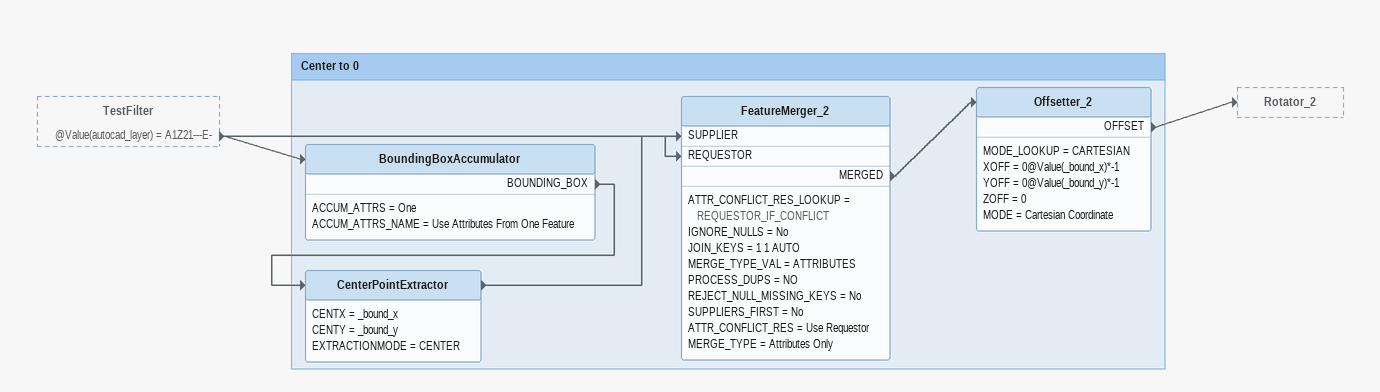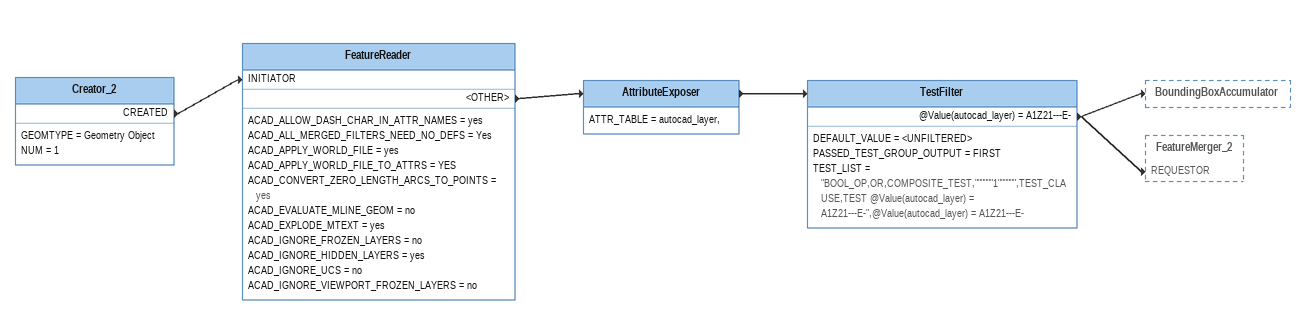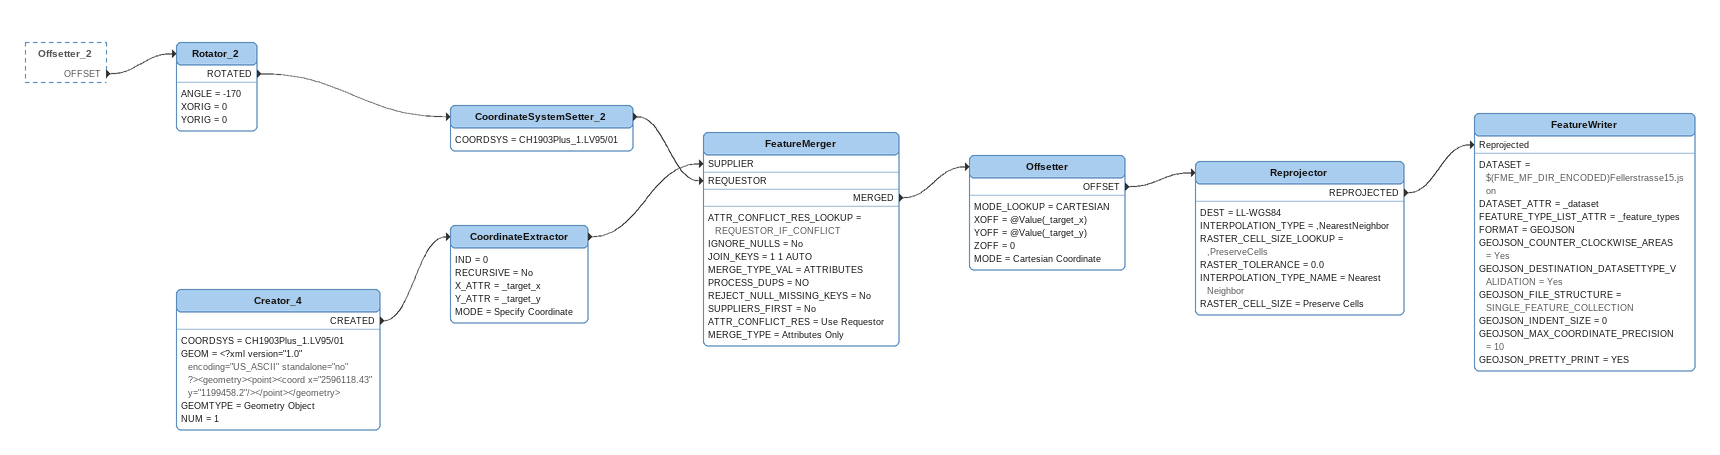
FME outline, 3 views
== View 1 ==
TestFilter [outside]
    @Value(autocad_layer) = A1Z21---E- -> BoundingBoxAccumulator
    @Value(autocad_layer) = A1Z21---E- -> FeatureMerger_2 [REQUESTOR]

Bookmark: Center to 0
BoundingBoxAccumulator
    ACCUM_ATTRS = One
    ACCUM_ATTRS_NAME = Use Attributes From One Feature
    BOUNDING_BOX -> CenterPointExtractor
CenterPointExtractor
    CENTX = _bound_x
    CENTY = _bound_y
    EXTRACTIONMODE = CENTER
    -> FeatureMerger_2 [SUPPLIER]
FeatureMerger_2
    ATTR_CONFLICT_RES_LOOKUP = REQUESTOR_IF_CONFLICT
    IGNORE_NULLS = No
    JOIN_KEYS = 1 1 AUTO
    MERGE_TYPE_VAL = ATTRIBUTES
    PROCESS_DUPS = NO
    REJECT_NULL_MISSING_KEYS = No
    SUPPLIERS_FIRST = No
    ATTR_CONFLICT_RES = Use Requestor
    MERGE_TYPE = Attributes Only
    MERGED -> Offsetter_2
Offsetter_2
    MODE_LOOKUP = CARTESIAN
    XOFF = 0@Value(_bound_x)*-1
    YOFF = 0@Value(_bound_y)*-1
    ZOFF = 0
    MODE = Cartesian Coordinate
    OFFSET -> Rotator_2

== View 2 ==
Creator_2
    GEOMTYPE = Geometry Object
    NUM = 1
    CREATED -> FeatureReader [INITIATOR]
FeatureReader
    ACAD_ALLOW_DASH_CHAR_IN_ATTR_NAMES = yes
    ACAD_ALL_MERGED_FILTERS_NEED_NO_DEFS = Yes
    ACAD_APPLY_WORLD_FILE = yes
    ACAD_APPLY_WORLD_FILE_TO_ATTRS = YES
    ACAD_CONVERT_ZERO_LENGTH_ARCS_TO_POINTS = yes
    ACAD_EVALUATE_MLINE_GEOM = no
    ACAD_EXPLODE_MTEXT = yes
    ACAD_IGNORE_FROZEN_LAYERS = no
    ACAD_IGNORE_HIDDEN_LAYERS = yes
    ACAD_IGNORE_UCS = no
    ACAD_IGNORE_VIEWPORT_FROZEN_LAYERS = no
    <OTHER> -> AttributeExposer
AttributeExposer
    ATTR_TABLE = autocad_layer,
    -> TestFilter
TestFilter
    DEFAULT_VALUE = <UNFILTERED>
    PASSED_TEST_GROUP_OUTPUT = FIRST
    TEST_LIST = "BOOL_OP,OR,COMPOSITE_TEST,""""""1"""""",TEST_CLAUSE,TEST @Value(autocad_layer) = A1Z21---E-",@Value(autocad_layer) = A1Z21---E-
    @Value(autocad_layer) = A1Z21---E- -> BoundingBoxAccumulator
    @Value(autocad_layer) = A1Z21---E- -> FeatureMerger_2 [REQUESTOR]

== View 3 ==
Offsetter_2 [outside]
    OFFSET -> Rotator_2
Rotator_2
    ANGLE = -170
    XORIG = 0
    YORIG = 0
    ROTATED -> CoordinateSystemSetter_2
CoordinateSystemSetter_2
    COORDSYS = CH1903Plus_1.LV95/01
    -> FeatureMerger [REQUESTOR]
Creator_4
    COORDSYS = CH1903Plus_1.LV95/01
    GEOM = <?xml version="1.0" encoding="US_ASCII" standalone="no" ?><geometry><point><coord x="2596118.43" y="1199458.2"/></point></geometry>
    GEOMTYPE = Geometry Object
    NUM = 1
    CREATED -> CoordinateExtractor
CoordinateExtractor
    IND = 0
    RECURSIVE = No
    X_ATTR = _target_x
    Y_ATTR = _target_y
    MODE = Specify Coordinate
    -> FeatureMerger [SUPPLIER]
FeatureMerger
    ATTR_CONFLICT_RES_LOOKUP = REQUESTOR_IF_CONFLICT
    IGNORE_NULLS = No
    JOIN_KEYS = 1 1 AUTO
    MERGE_TYPE_VAL = ATTRIBUTES
    PROCESS_DUPS = NO
    REJECT_NULL_MISSING_KEYS = No
    SUPPLIERS_FIRST = No
    ATTR_CONFLICT_RES = Use Requestor
    MERGE_TYPE = Attributes Only
    MERGED -> Offsetter
Offsetter
    MODE_LOOKUP = CARTESIAN
    XOFF = @Value(_target_x)
    YOFF = @Value(_target_y)
    ZOFF = 0
    MODE = Cartesian Coordinate
    OFFSET -> Reprojector
Reprojector
    DEST = LL-WGS84
    INTERPOLATION_TYPE = ,NearestNeighbor
    RASTER_CELL_SIZE_LOOKUP = ,PreserveCells
    RASTER_TOLERANCE = 0.0
    INTERPOLATION_TYPE_NAME = Nearest Neighbor
    RASTER_CELL_SIZE = Preserve Cells
    REPROJECTED -> FeatureWriter [Reprojected]
FeatureWriter
    DATASET = $(FME_MF_DIR_ENCODED)Fellerstrasse15.json
    DATASET_ATTR = _dataset
    FEATURE_TYPE_LIST_ATTR = _feature_types
    FORMAT = GEOJSON
    GEOJSON_COUNTER_CLOCKWISE_AREAS = Yes
    GEOJSON_DESTINATION_DATASETTYPE_VALIDATION = Yes
    GEOJSON_FILE_STRUCTURE = SINGLE_FEATURE_COLLECTION
    GEOJSON_INDENT_SIZE = 0
    GEOJSON_MAX_COORDINATE_PRECISION = 10
    GEOJSON_PRETTY_PRINT = YES
